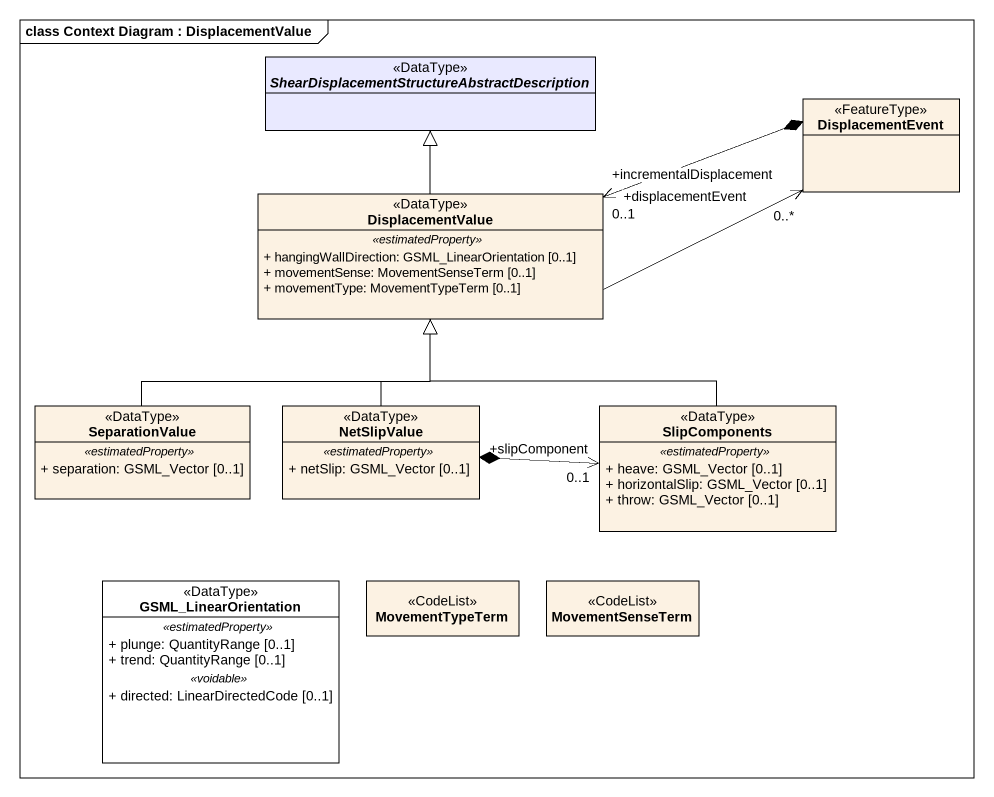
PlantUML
@startuml
mainframe class Context Diagram : DisplacementValue
hide circle
hide empty members
skinparam classAttributeIconSize 0
abstract class "ShearDisplacementStructureAbstractDescription" as ShearDisplacementStructureAb <<DataType>> #E9E9FF
class DisplacementEvent <<FeatureType>> #FCF2E3
class DisplacementValue <<DataType>> #FCF2E3 {
  .. <<estimatedProperty>> ..
  + hangingWallDirection: GSML_LinearOrientation [0..1]
  + movementSense: MovementSenseTerm [0..1]
  + movementType: MovementTypeTerm [0..1]
}
class SeparationValue <<DataType>> #FCF2E3 {
  .. <<estimatedProperty>> ..
  + separation: GSML_Vector [0..1]
}
class NetSlipValue <<DataType>> #FCF2E3 {
  .. <<estimatedProperty>> ..
  + netSlip: GSML_Vector [0..1]
}
class SlipComponents <<DataType>> #FCF2E3 {
  .. <<estimatedProperty>> ..
  + heave: GSML_Vector [0..1]
  + horizontalSlip: GSML_Vector [0..1]
  + throw: GSML_Vector [0..1]
}
class GSML_LinearOrientation <<DataType>> #FFFFFF {
  .. <<estimatedProperty>> ..
  + plunge: QuantityRange [0..1]
  + trend: QuantityRange [0..1]
  .. <<voidable>> ..
  + directed: LinearDirectedCode [0..1]
}
class MovementTypeTerm <<CodeList>> #FCF2E3
class MovementSenseTerm <<CodeList>> #FCF2E3
DisplacementEvent *-left-> "+incrementalDisplacement\n0..1" DisplacementValue
DisplacementValue -up-|> ShearDisplacementStructureAb
DisplacementValue -right-> "+displacementEvent\n0..*" DisplacementEvent
SeparationValue -up-|> DisplacementValue
NetSlipValue -up-|> DisplacementValue
NetSlipValue *-right-> "+slipComponent\n0..1" SlipComponents
SlipComponents -up-|> DisplacementValue
@enduml
